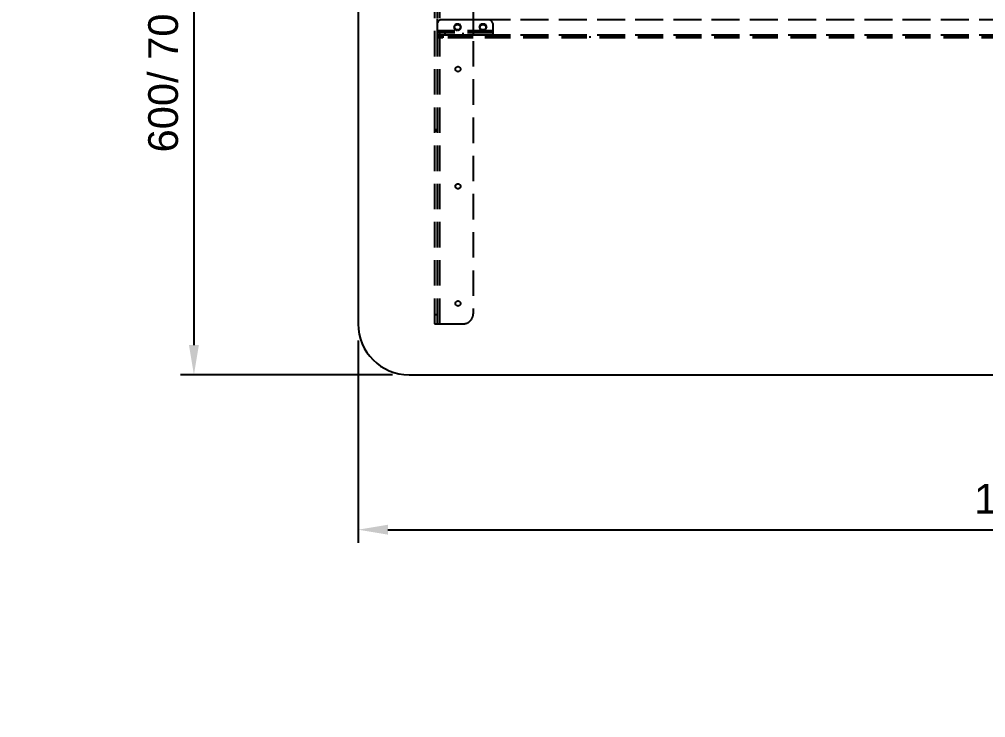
# Model space of a CAD drawing. Header units: millimetres. Extents: x -429 to 10261, y -321 to 5396.
# Drawn here: x -333 to 616, y -321 to 364 of the extents above; entities that cross this region are included whole.
import ezdxf

# ---------------------------------------------------------------- set-up
doc = ezdxf.new("R2010")
doc.units = ezdxf.units.MM
doc.header["$LTSCALE"] = 100
doc.linetypes.add('HIDDEN', pattern=[0.375, 0.25, -0.125])
doc.styles.get("Standard").update_dxf_attribs({"font": 'arial.ttf'})
doc.dimstyles.new('CGJ', dxfattribs={"dimscale": 13, "dimtxt": 2.25, "dimasz": 2.25, "dimexe": 1, "dimexo": 1.25, "dimgap": 1.15, "dimtad": 1, "dimtoh": 1, "dimdec": 1, "dimdsep": 46, "dimtxsty": 'Standard', "dimcen": 0, "dimclrd": 2, "dimclre": 2, "dimclrt": 2, "dimadec": 0, "dimazin": 0, "dimtfac": 1, "dimtdec": 1, "dimtmove": 0, "dimatfit": 0, "dimfxl": 1, "dimtolj": 1, "dimtzin": 0, "dimlwe": -1, "dimarcsym": 2})

# ---------------------------------------------------------------- blocks, each defined once
blk = doc.blocks.new('*D65')
at = {"color": 2, "transparency": 16777216}
for p, q in [((0, 49.15), (0, -149.6)), ((1800, 49.15), (1800, -149.6))]:
    blk.add_line(p, q, dxfattribs=at)
at = {"color": 2, "lineweight": -2, "transparency": 16777216}
blk.add_line((29.25, -136.6), (1770.75, -136.6), dxfattribs=at)
at = {"color": 2, "transparency": 16777216}
for points in [[(29.25, -131.72), (29.25, -141.47), (0, -136.6)], [(1770.75, -131.72), (1770.75, -141.47), (1800, -136.6)]]:
    blk.add_solid(points, dxfattribs=at)
at = {"layer": 'Defpoints', "color": 0, "transparency": 16777216}
for p in [(0, 65.4), (1800, 65.4), (1800, -136.6)]:
    blk.add_point(p, dxfattribs=at)
at = {"color": 2, "transparency": 16777216, "insert": (900, -106.51), "char_height": 29.25, "attachment_point": 5}
blk.add_mtext('\\A1;1200 / 1350 / 1500 / 1650 / 1800', dxfattribs=at)
blk = doc.blocks.new('*D66')
at = {"color": 2, "transparency": 16777216}
for p, q in [((33.75, 815.4), (-174.22, 815.4)), ((33.75, 15.4), (-174.22, 15.4))]:
    blk.add_line(p, q, dxfattribs=at)
at = {"color": 2, "lineweight": -2, "transparency": 16777216}
blk.add_line((-161.22, 786.15), (-161.22, 44.65), dxfattribs=at)
at = {"color": 2, "transparency": 16777216}
for points in [[(-166.09, 786.15), (-156.34, 786.15), (-161.22, 815.4)], [(-166.09, 44.65), (-156.34, 44.65), (-161.22, 15.4)]]:
    blk.add_solid(points, dxfattribs=at)
at = {"layer": 'Defpoints', "color": 0, "transparency": 16777216}
for p in [(50, 815.4), (-161.22, 15.4), (50, 15.4)]:
    blk.add_point(p, dxfattribs=at)
at = {"color": 2, "transparency": 16777216, "insert": (-191.29, 415.4), "char_height": 29.25, "attachment_point": 5, "rotation": 90}
blk.add_mtext('\\A1;600/ 700 / 750 / 800', dxfattribs=at)

msp = doc.modelspace()

# ---------------------------------------------------------------- linework, layer by layer
at = {"color": 7, "linetype": 'Continuous', "lineweight": -3}
for p, q in [((0, 765.4), (0, 65.4)), ((50, 15.4), (1750, 15.4))]:
    msp.add_line(p, q, dxfattribs=at)
at = {"color": 7, "linetype": 'HIDDEN', "lineweight": -3}
for p, q in [((75, 765.4), (75, 65.4)), ((77.5, 765.4), (77.5, 65.4)), ((80, 765.4), (80, 65.4)), ((80, 765.4), (80, 65.4)), ((113, 755.4), (113, 75.4)), ((78, 363.65), (78, 364.65)), ((1722, 363.65), (78, 363.65)), ((1722, 363.65), (78, 363.65)), ((78, 348.65), (78, 363.65)), ((127.5, 363.9), (82.5, 363.9)), ((1687, 363.65), (113, 363.65)), ((113, 363.65), (113, 348.65)), ((1687, 363.65), (113, 363.65)), ((132.5, 352.9), (77.5, 352.9)), ((132.5, 352.9), (77.5, 352.9)), ((132.5, 352.9), (77.5, 352.9)), ((132.5, 352.9), (77.5, 352.9)), ((94.03, 356.9), (95.77, 359.9)), ((95.77, 353.9), (94.03, 356.9)), ((95.77, 359.9), (99.23, 359.9)), ((99.23, 353.9), (95.77, 353.9)), ((99.23, 359.9), (100.96, 356.9)), ((100.96, 356.9), (99.23, 353.9)), ((119.03, 356.9), (120.77, 359.9)), ((120.77, 353.9), (119.03, 356.9)), ((120.77, 359.9), (124.23, 359.9)), ((124.23, 353.9), (120.77, 353.9)), ((124.23, 359.9), (125.96, 356.9)), ((125.96, 356.9), (124.23, 353.9)), ((132.5, 352.9), (132.5, 358.9)), ((132.5, 348.9), (132.5, 352.9)), ((132.5, 350.9), (77.5, 350.9)), ((132.5, 348.9), (77.5, 348.9)), ((1722, 348.65), (78, 348.65)), ((1722, 348.65), (78, 348.65)), ((78, 347.65), (78, 348.65)), ((78, 346.15), (78, 347.65)), ((78, 347.65), (83, 347.65)), ((83, 346.15), (78, 346.15)), ((82.5, 347.65), (82.5, 346.15)), ((83, 347.65), (83, 346.15)), ((113, 347.65), (83, 347.65)), ((113, 346.15), (83, 346.15)), ((85, 350.9), (85, 348.9)), ((103, 348.9), (103, 350.9)), ((105.5, 346.15), (105.5, 347.65)), ((1687, 348.65), (113, 348.65)), ((1687, 348.65), (113, 348.65)), ((1687, 347.65), (113, 347.65)), ((1687, 346.15), (113, 346.15)), ((227.5, 347.65), (227.5, 346.15)), ((250.5, 346.15), (250.5, 347.65)), ((77.5, 255.98), (75, 255.98)), ((75, 254.83), (77.5, 254.83)), ((77.5, 74.25), (75, 74.25)), ((75, 65.4), (80, 65.4)), ((80, 65.4), (103, 65.4))]:
    msp.add_line(p, q, dxfattribs=at)
for centre, radius in [((97.5, 356.15), 3), ((122.5, 356.15), 3), ((98, 315.4), 2.5), ((98, 200.4), 2.5), ((98, 85.4), 2.5)]:
    msp.add_circle(centre, radius, dxfattribs=at)
for centre, radius, start, end in [((82.5, 358.9), 5, 90, 180), ((127.5, 358.9), 5, 0, 90), ((103, 75.4), 10, 270, 0)]:
    msp.add_arc(centre, radius, start, end, dxfattribs=at)
at = {"color": 7, "linetype": 'Continuous', "lineweight": -3}
msp.add_arc((50, 65.4), 50, 180, 270, dxfattribs=at)

# ---------------------------------------------------------------- dimensions: what is measured, and where the dimension line sits
dim = msp.add_linear_dim(base=(-161.22, 15.4), p1=(50, 815.4), p2=(50, 15.4), angle=90, text='600/ 700 / 750 / <>', dimstyle='CGJ')
dim.commit()
dim.dimension.update_dxf_attribs({"geometry": '*D66', "text_midpoint": (-191.29, 415.4)})
dim = msp.add_linear_dim(base=(1800, -136.6), p1=(0, 65.4), p2=(1800, 65.4), angle=180, text='1200 / 1350 / 1500 / 1650 / <>', dimstyle='CGJ')
dim.commit()
dim.dimension.update_dxf_attribs({"geometry": '*D65', "text_midpoint": (900, -136.6), "dimtype": 160})

doc.saveas('drawing.dxf')
